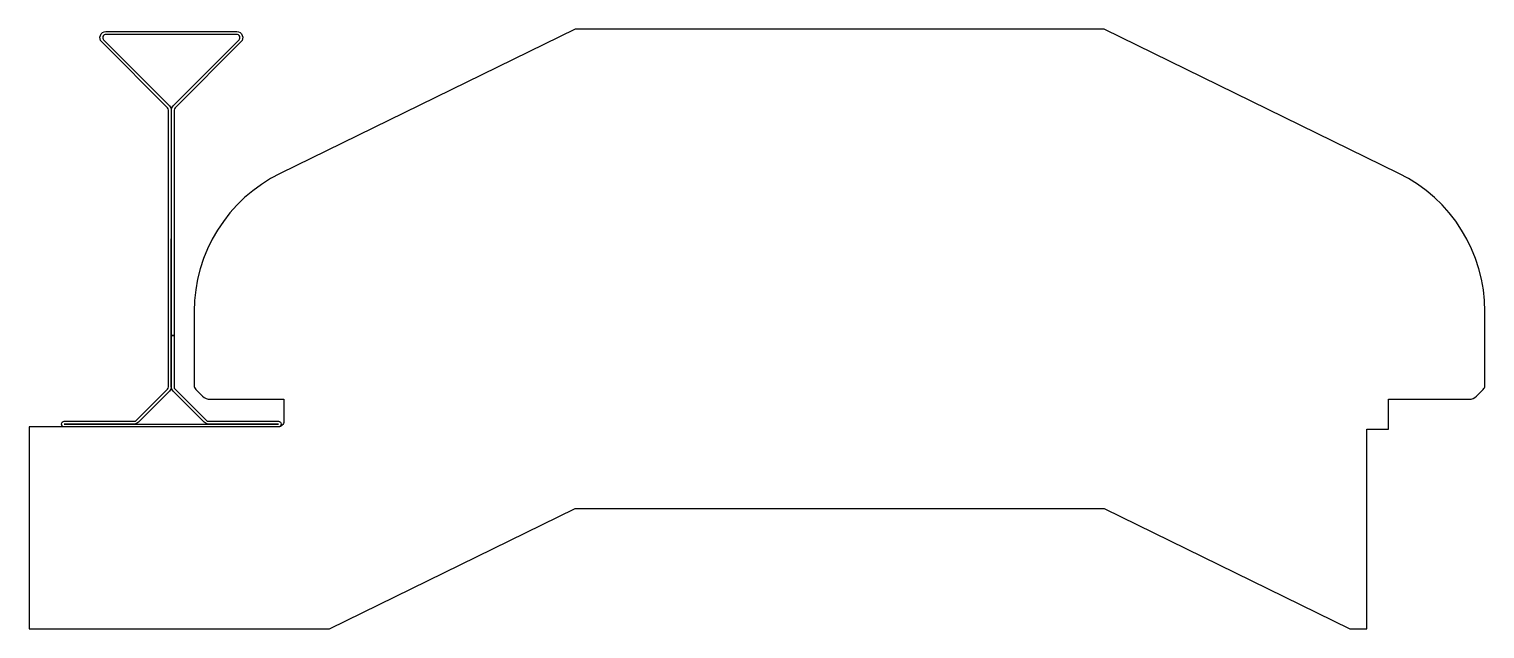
# Model space of a CAD drawing. Header units: millimetres. Extents: x 0 to 663, y 0 to 273.
import ezdxf

# ---------------------------------------------------------------- set-up
doc = ezdxf.new("R2010")
doc.units = ezdxf.units.MM
doc.layers.add('isolatie', color=7, linetype='Continuous')
doc.layers.add('staal', color=7, linetype='Continuous')

msp = doc.modelspace()

# ---------------------------------------------------------------- linework, layer by layer
at = {"layer": 'isolatie', "color": 1}
msp.add_lwpolyline([(609, 0), (609, 91), (619, 91), (619, 104.55), (655.53, 104.55, 0.198913), (659.06, 106.01), (662.08, 109.03, 0.198912), (662.81, 110.79), (662.81, 144.59, 0.286327), (623.59, 207.45), (489.42, 273.15), (248.58, 273.15), (114.36, 207.42, 0.286317), (75.14, 144.55), (75.14, 110.84, 0.198912), (75.88, 109.07), (78.94, 106.01, 0.198912), (82.47, 104.55), (116, 104.55), (116, 94.5, -0.414214), (113.5, 92), (0, 92), (0, 0), (136.69, 0), (248.58, 54.79), (489.42, 54.79), (601.32, 0), (609, 0)], format="xyb", close=True, dxfattribs=at)
at = {"layer": 'staal', "color": 7, "linetype": 'Continuous'}
msp.add_lwpolyline([(63.5, 110.17), (63.5, 123.67), (63.5, 221.86), (63.5, 236.24, 0.198912), (63.06, 237.3), (33.06, 267.3, -0.668179), (35, 272), (94.5, 272, -0.668179), (96.45, 267.3), (66.45, 237.3, 0.198912), (66.01, 236.24), (66.01, 221.86), (66, 133.67), (64.75, 133.67), (64.76, 221.86), (64.76, 236.24, -0.198912), (65.56, 238.19), (95.57, 268.19, 0.668179), (94.5, 270.75), (35, 270.75, 0.668179), (33.94, 268.19), (63.95, 238.19, -0.198912), (64.75, 236.24), (64.75, 221.86), (64.75, 123.67), (64.75, 110.17, -0.198912), (63.95, 108.23), (49.82, 94.11, -0.198912), (47.88, 93.3), (16, 93.3), (16, 93.25), (113.5, 93.25, -0.414214), (113.5, 93.25), (113.5, 93.3, -0.414214), (113.5, 93.3), (81.62, 93.3, -0.198912), (79.68, 94.11), (65.55, 108.23, -0.198912), (64.75, 110.17), (64.75, 123.67), (64.75, 133.67), (66, 133.67), (66, 123.67), (66, 110.17, 0.198912), (66.44, 109.11), (80.56, 94.99, 0.198912), (81.62, 94.55), (113.5, 94.55, -0.414214), (114.75, 93.3), (114.75, 93.25, -0.414214), (113.5, 92), (16, 92, -0.414214), (14.75, 93.25), (14.75, 93.3, -0.414214), (16, 94.55), (47.88, 94.55, 0.198912), (48.94, 94.99), (63.06, 109.11, 0.198912)], format="xyb", close=True, dxfattribs=at)

doc.saveas('drawing.dxf')
